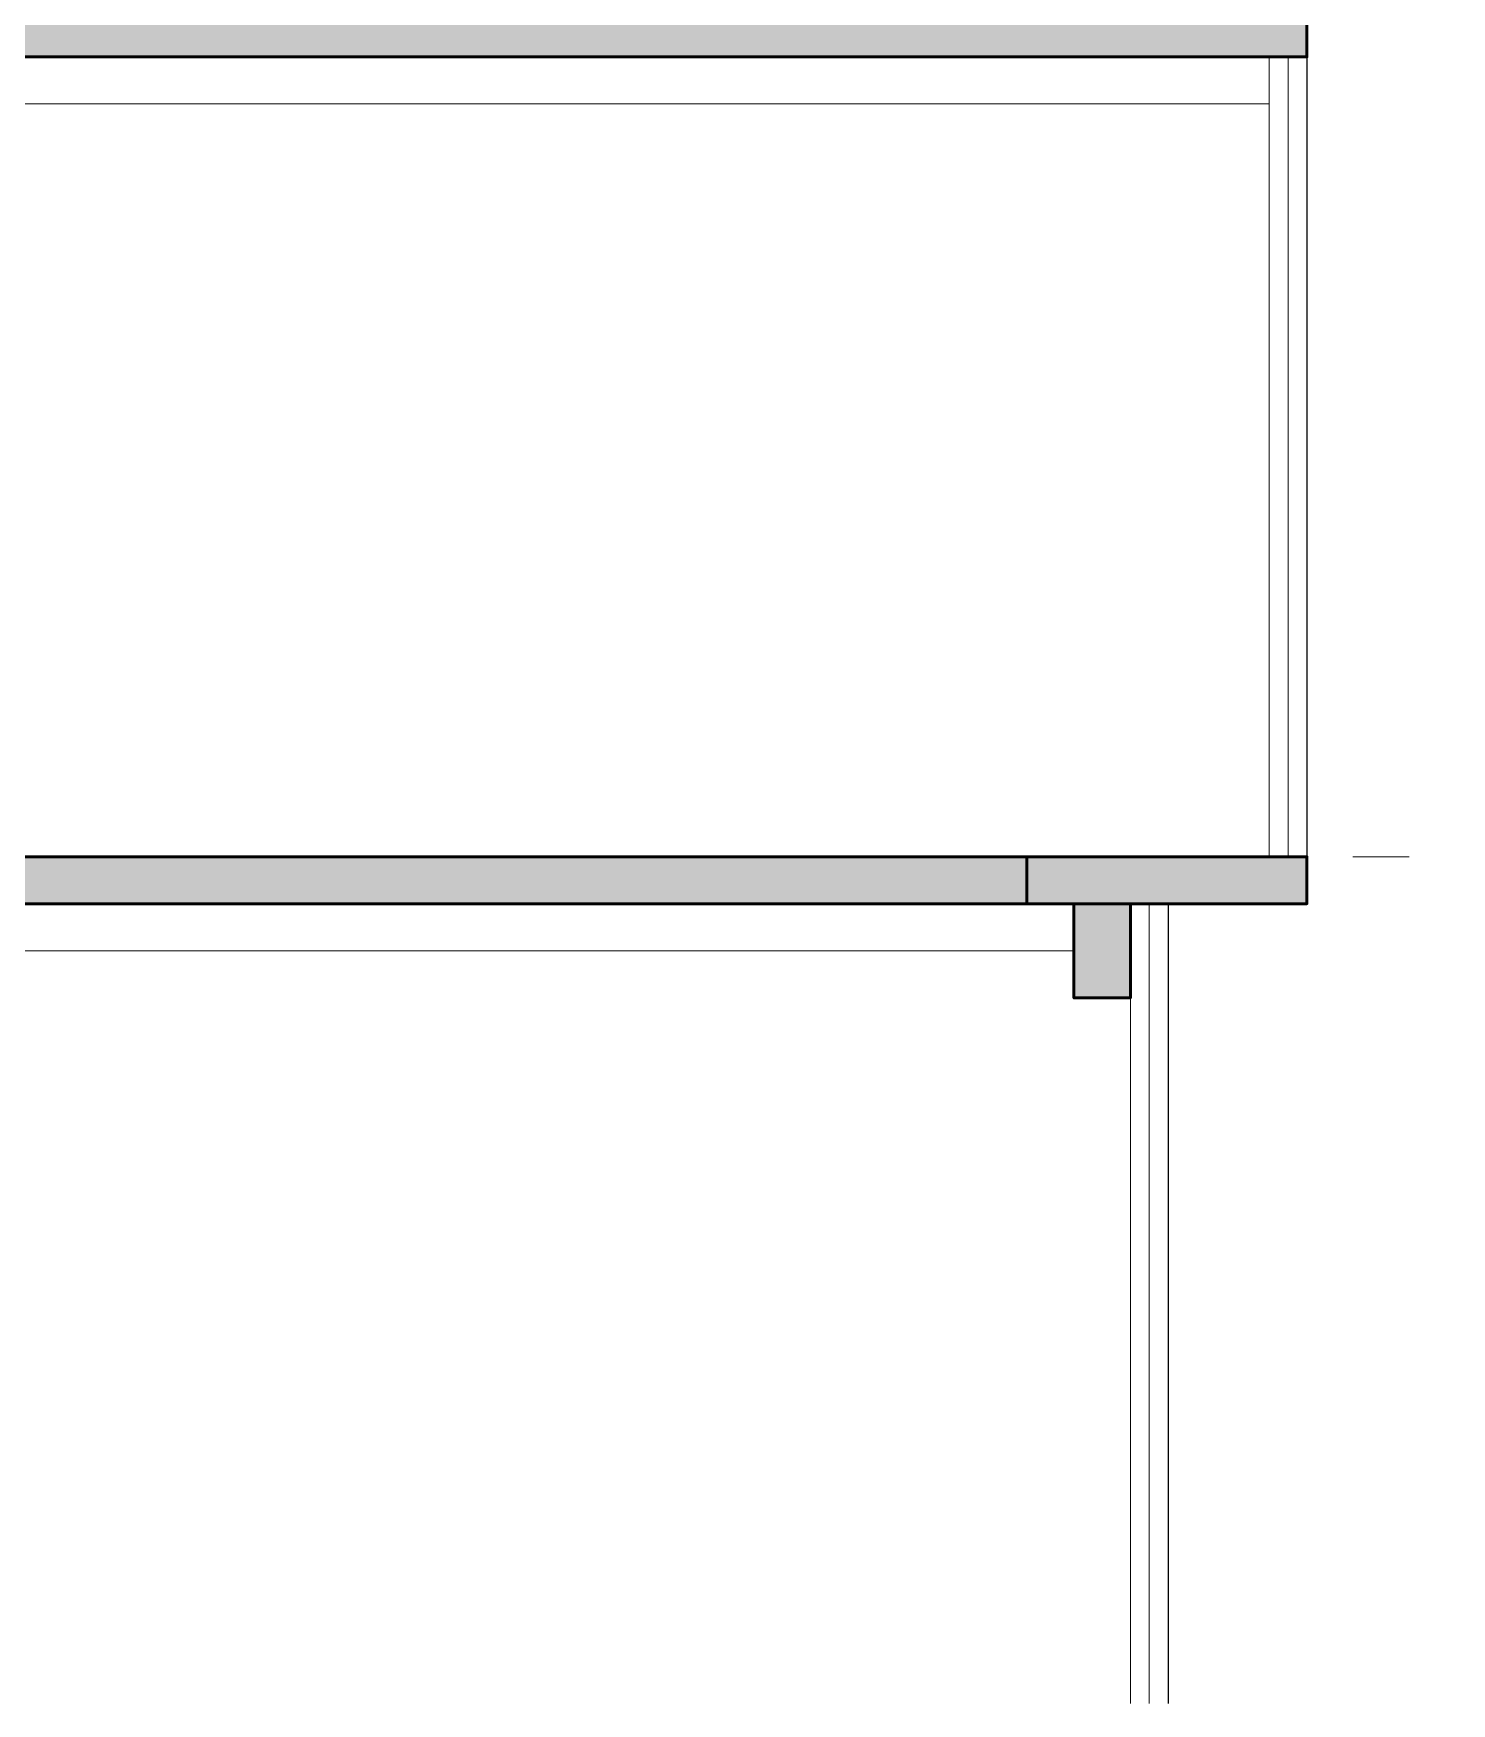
# Model space of a CAD drawing. Header units: millimetres. Extents: x 573003 to 1294762, y -9906 to 413061.
# Drawn here: x 674381 to 681915, y 28476 to 37351 of the extents above; entities that cross this region are included whole.
import ezdxf

# ---------------------------------------------------------------- set-up
doc = ezdxf.new("R2010")
doc.units = ezdxf.units.MM
doc.header["$MEASUREMENT"] = 0
doc.linetypes.add('IMPORT-CE', pattern=[135, 90, -15, 15, -15])
doc.layers.add('A-WALL-PATT', color=251, linetype='Continuous')
for name, color, linetype, lineweight in [('KT-Net cot', 2, 'Continuous', 50), ('KT-Net manh', 251, 'Continuous', 13), ('KT-Net thay', 7, 'Continuous', 25), ('KT-Net truc', 18, 'Continuous', 15)]:
    doc.layers.add(name, color=color, linetype=linetype, lineweight=lineweight)

msp = doc.modelspace()

# ---------------------------------------------------------------- hatches: boundary and pattern name
at = {"layer": 'A-WALL-PATT'}
h = msp.add_hatch(color=256, dxfattribs=at)
h.dxf.hatch_style = 1
h.paths.add_polyline_path([(657166.5, 37875.6), (657366.5, 37875.6), (657366.5, 37475.6), (658615.5, 37475.6), (658615.5, 37875.6), (658815.5, 37875.6), (658815.5, 37475.6), (679415.5, 37475.6), (679415.5, 37875.6), (679615.5, 37875.6), (679615.5, 37475.6), (680947.1, 37475.6), (680947.1, 37875.6), (681147.1, 37875.6), (681147.1, 37225.6), (657166.5, 37225.6)])
h = msp.add_hatch(color=256, dxfattribs=at)
h.dxf.hatch_style = 1
h.paths.add_polyline_path([(657166.5, 32725.6), (664246.4, 32725.6), (664246.4, 32975.6), (657166.5, 32975.6)])
h.paths.add_polyline_path([(667046.5, 32725.6), (679658.9, 32725.6), (679658.9, 32975.6), (667046.5, 32975.6)])
h = msp.add_hatch(color=256, dxfattribs=at)
h.dxf.hatch_style = 1
h.paths.add_polyline_path([(657166.5, 32725.6), (664246.4, 32725.6), (664246.4, 32975.6), (657166.5, 32975.6)])
h.paths.add_polyline_path([(667046.5, 32725.6), (681147.1, 32725.6), (681147.1, 32975.6), (667046.5, 32975.6)])
h = msp.add_hatch(color=256, dxfattribs=at)
h.dxf.hatch_style = 1
h.paths.add_polyline_path([(658141.9, 32725.6), (658441.9, 32725.6), (658441.9, 32225.6), (658141.9, 32225.6)])
h.paths.add_polyline_path([(679908.9, 32725.6), (680208.9, 32725.6), (680208.9, 32225.6), (679908.9, 32225.6)])

# ---------------------------------------------------------------- linework, layer by layer
at = {"layer": 'KT-Net cot', "elevation": 0}
for points in [[(657166.5, 37875.6), (657366.5, 37875.6), (657366.5, 37475.6), (658615.5, 37475.6), (658615.5, 37875.6), (658815.5, 37875.6), (658815.5, 37475.6), (679415.5, 37475.6), (679415.5, 37875.6), (679615.5, 37875.6), (679615.5, 37475.6), (680947.1, 37475.6), (680947.1, 37875.6), (681147.1, 37875.6), (681147.1, 37225.6), (657166.5, 37225.6)], [(667046.5, 32725.6), (679658.9, 32725.6), (679658.9, 32975.6), (667046.5, 32975.6)], [(667046.5, 32725.6), (681147.1, 32725.6), (681147.1, 32975.6), (667046.5, 32975.6)], [(679908.9, 32725.6), (680208.9, 32725.6), (680208.9, 32225.6), (679908.9, 32225.6)]]:
    msp.add_lwpolyline(points, close=True, dxfattribs=at)
at = {"layer": 'KT-Net manh'}
for p, q in [((680947.1, 37225.6, 0), (680947.1, 32975.6, 0)), ((681047.1, 37225.6, 0), (681047.1, 32975.6, 0)), ((680208.9, 32725.6, 0), (680208.9, 28475.6, 0)), ((680308.9, 32725.6, 0), (680308.9, 28475.6, 0))]:
    msp.add_line(p, q, dxfattribs=at)
at = {"layer": 'KT-Net manh', "ltscale": 1500}
for p, q in [((657366.5, 36975.6, 0), (680947.1, 36975.6, 0)), ((667046.5, 32475.6, 0), (679458.9, 32475.6, 0)), ((667046.5, 32475.6, 0), (679415.5, 32475.6, 0)), ((667046.5, 32475.6, 0), (679458.9, 32475.6, 0)), ((667046.5, 32475.6, 0), (679908.9, 32475.6, 0))]:
    msp.add_line(p, q, dxfattribs=at)
at = {"layer": 'KT-Net thay'}
for p, q in [((681147.1, 37225.6, 0), (681147.1, 32725.6, 0)), ((680408.9, 32725.6, 0), (680408.9, 28475.6, 0))]:
    msp.add_line(p, q, dxfattribs=at)
at = {"layer": 'KT-Net truc', "linetype": 'IMPORT-CE', "ltscale": 20}
msp.add_line((573990.5, 32975.6, 0), (690764.9, 32975.6, 0), dxfattribs=at)

doc.saveas('drawing.dxf')
